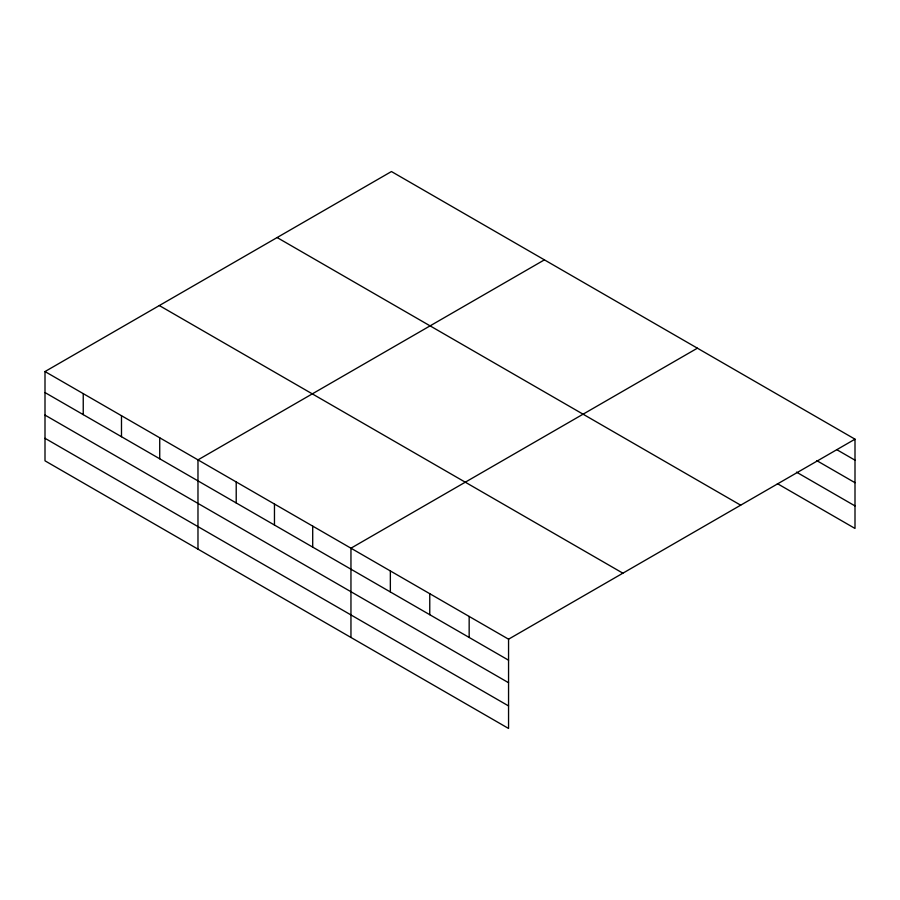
<?xml version="1.0" encoding="UTF-8"?>
<svg xmlns="http://www.w3.org/2000/svg" width="900" height="900" viewBox="0 0 900 900"><rect width="100%" height="100%" fill="white"/><g stroke="black" fill="none" stroke-linecap="round" stroke-linejoin="round"><path stroke-width="1.35" d="M45 371.554L508.556 639.191L508.556 728.46L45 460.822L45 371.554L391.444 171.54L855 439.178L855 528.446L777.386 483.637M544.41 259.864L197.977 459.877L197.977 549.146M697.387 348.188L350.955 548.201L350.955 637.459M508.556 639.191L855 439.178M837.09 449.843L855 460.181M816.795 460.642L855 482.704M796.489 472.14L855 505.912M277.11 237.544L740.678 505.181M159.322 305.55L622.89 573.188M45 392.558L508.556 660.195M45 415.091L508.556 682.717M45 438.3L508.556 705.926M469.159 616.444L469.159 637.447M429.761 593.696L429.761 614.7M390.353 570.949L390.353 591.952M312.705 526.118L312.705 547.121M274.466 504.034L274.466 525.038M236.216 481.961L236.216 502.965M159.727 437.794L159.727 458.798M121.489 415.721L121.489 436.725M83.239 393.637L83.239 414.641"/></g></svg>
